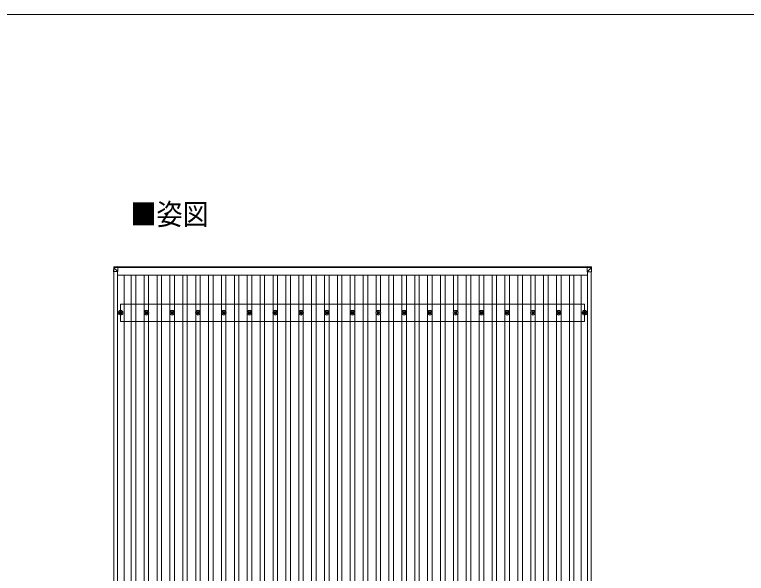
# Model space of a CAD drawing. Units: millimetres at full size, sheet at 1:50; details may follow other scales. Extents: x -14053 to 14053, y -9700 to 9700.
# Drawn here: x -8375 to -2697, y 5366 to 9700 of the extents above; entities that cross this region are included whole.
import ezdxf
from ezdxf.enums import TextEntityAlignment as Align

# ---------------------------------------------------------------- set-up
doc = ezdxf.new("R2010")
doc.units = ezdxf.units.MM
doc.header["$LTSCALE"] = 50
doc.layers.add('1-0', color=5, linetype='Continuous', lineweight=5)
doc.layers.add('F-0', color=7, linetype='Continuous', lineweight=9)
doc.styles.add('ＭＳ ゴシック', font='')
doc.styles.get('ＭＳ ゴシック').set_extended_font_data('MS Gothic')

msp = doc.modelspace()

# ---------------------------------------------------------------- linework, layer by layer
at = {"layer": '1-0', "color": 6, "lineweight": 9}
for p, q in [((-7608.33, 7705.84), (-7606.47, 7736.38)), ((-7606.47, 7736.38), (-7606.47, 7741.14)), ((-7604.57, 7736.19), (-7606.44, 7705.78)), ((-7574.03, 7744.94), (-7604.59, 7743.01)), ((-7574.03, 7744.94), (-7604.59, 7743.01)), ((-7604.59, 7743.01), (-7604.59, 7743.01)), ((-7604.59, 7743.01), (-7604.59, 7738.25)), ((-7604.59, 7738.25), (-7574.03, 7740.12)), ((-7604.48, 7736.2), (-7604.57, 7736.19)), ((-7574.03, 7738.16), (-7604.52, 7736.29)), ((-7574.03, 7706.37), (-7604.48, 7736.85)), ((-7574.03, 7744.94), (-7574.03, 7740.12)), ((-7574.03, 7740.12), (-7574.03, 7738.16)), ((-7574.03, 7738.81), (-7574.03, 7706.37)), ((-3931.82, 7744.94), (-3901.26, 7743.01)), ((-3931.82, 7744.94), (-3931.82, 7740.13)), ((-3931.82, 7744.94), (-3901.26, 7743.01)), ((-3931.82, 7740.13), (-3931.82, 7738.16)), ((-3901.26, 7738.25), (-3931.82, 7740.13)), ((-3931.82, 7738.16), (-3931.82, 7705.72)), ((-3931.82, 7738.16), (-3901.33, 7736.29)), ((-3931.82, 7705.72), (-3901.38, 7736.2)), ((-3901.38, 7736.2), (-3901.28, 7736.19)), ((-3901.28, 7736.19), (-3899.42, 7705.78)), ((-3901.26, 7743.01), (-3901.26, 7743.01)), ((-3901.26, 7743.01), (-3901.26, 7738.25)), ((-3899.39, 7736.38), (-3899.39, 7741.14)), ((-3897.52, 7705.84), (-3899.39, 7736.38)), ((-7606.44, 7706.43), (-7574.03, 7706.37)), ((-3899.42, 7705.78), (-3931.82, 7705.72))]:
    msp.add_line(p, q, dxfattribs=at)
at = {"layer": '1-0', "color": 2, "lineweight": 9}
for p, q in [((-7574.03, 7742.61), (-3931.82, 7742.61)), ((-3931.82, 7738.01), (-7574.03, 7738.01)), ((-7604.51, 1065.72), (-7604.51, 7706.43)), ((-7575.51, 1065.67), (-7575.51, 7706.38)), ((-7575.51, 7679.18), (-3929.51, 7679.18)), ((-3929.51, 1065.67), (-3929.51, 7705.73)), ((-3900.51, 1070.56), (-3900.51, 7705.78)), ((-3952.51, 7453.99), (-7552.51, 7453.99)), ((-7552.51, 7319.99), (-7552.51, 7453.99)), ((-3952.51, 7319.99), (-3952.51, 7453.99)), ((-3952.51, 7319.99), (-7552.51, 7319.99))]:
    msp.add_line(p, q, dxfattribs=at)
at = {"layer": '1-0', "color": 134, "lineweight": 9}
for p, q in [((-7526.01, 1090.41), (-7526.01, 7679.18)), ((-7470.01, 1090.41), (-7470.01, 7679.18)), ((-7435.01, 1090.41), (-7435.01, 7679.18)), ((-7370.01, 7392.17), (-7370.01, 7679.18)), ((-7335.01, 7392.17), (-7335.01, 7679.18)), ((-7270.01, 1090.41), (-7270.01, 7679.18)), ((-7235.01, 1090.41), (-7235.01, 7679.18)), ((-7170.01, 7392.17), (-7170.01, 7679.18)), ((-7135.01, 7392.17), (-7135.01, 7679.18)), ((-7070.01, 1090.41), (-7070.01, 7679.18)), ((-7035.01, 1090.41), (-7035.01, 7679.18)), ((-6970.01, 7392.17), (-6970.01, 7679.18)), ((-6935.01, 7392.17), (-6935.01, 7679.18)), ((-6870.01, 1090.41), (-6870.01, 7679.18)), ((-6835.01, 1090.41), (-6835.01, 7679.18)), ((-6770.01, 7392.17), (-6770.01, 7679.18)), ((-6735.01, 7392.17), (-6735.01, 7679.18)), ((-6670.01, 1090.41), (-6670.01, 7679.18)), ((-6635.01, 1090.41), (-6635.01, 7679.18)), ((-6570.01, 7392.17), (-6570.01, 7679.18)), ((-6570.01, 7392.17), (-6570.01, 7679.18)), ((-6535.01, 7392.17), (-6535.01, 7679.18)), ((-6535.01, 7392.17), (-6535.01, 7679.18)), ((-6470.01, 1090.41), (-6470.01, 7679.18)), ((-6470.01, 1090.41), (-6470.01, 7679.18)), ((-6435.01, 1090.41), (-6435.01, 7679.18)), ((-6435.01, 1090.41), (-6435.01, 7679.18)), ((-6370.01, 7392.17), (-6370.01, 7679.18)), ((-6335.01, 7392.17), (-6335.01, 7679.18)), ((-6270.01, 1090.41), (-6270.01, 7679.18)), ((-6235.01, 1090.41), (-6235.01, 7679.18)), ((-6170.01, 7392.17), (-6170.01, 7679.18)), ((-6135.01, 7392.17), (-6135.01, 7679.18)), ((-6070.01, 1090.41), (-6070.01, 7679.18)), ((-6035.01, 1090.41), (-6035.01, 7679.18)), ((-5970.01, 7392.17), (-5970.01, 7679.18)), ((-5935.01, 7392.17), (-5935.01, 7679.18)), ((-5870.01, 1090.41), (-5870.01, 7679.18)), ((-5835.01, 1090.41), (-5835.01, 7679.18)), ((-5770.01, 7392.17), (-5770.01, 7679.18)), ((-5735.01, 7392.17), (-5735.01, 7679.18)), ((-5670.01, 1090.41), (-5670.01, 7679.18)), ((-5635.01, 1090.41), (-5635.01, 7679.18)), ((-5570.01, 7392.17), (-5570.01, 7679.18)), ((-5535.01, 7392.17), (-5535.01, 7679.18)), ((-5470.01, 1090.41), (-5470.01, 7679.18)), ((-5435.01, 1090.41), (-5435.01, 7679.18)), ((-5370.01, 7392.17), (-5370.01, 7679.18)), ((-5335.01, 7392.17), (-5335.01, 7679.18)), ((-5270.01, 1090.41), (-5270.01, 7679.18)), ((-5235.01, 1090.41), (-5235.01, 7679.18)), ((-5170.01, 7392.17), (-5170.01, 7679.18)), ((-5135.01, 7392.17), (-5135.01, 7679.18)), ((-5070.01, 1090.41), (-5070.01, 7679.18)), ((-5035.01, 1090.41), (-5035.01, 7679.18)), ((-4970.01, 7392.17), (-4970.01, 7679.18)), ((-4935.01, 7392.17), (-4935.01, 7679.18)), ((-4870.01, 1090.41), (-4870.01, 7679.18)), ((-4835.01, 1090.41), (-4835.01, 7679.18)), ((-4770.01, 7392.17), (-4770.01, 7679.18)), ((-4735.01, 7392.17), (-4735.01, 7679.18)), ((-4670.01, 1090.41), (-4670.01, 7679.18)), ((-4635.01, 1090.41), (-4635.01, 7679.18)), ((-4570.01, 7392.17), (-4570.01, 7679.18)), ((-4535.01, 7392.17), (-4535.01, 7679.18)), ((-4470.01, 1090.41), (-4470.01, 7679.18)), ((-4435.01, 1090.41), (-4435.01, 7679.18)), ((-4370.01, 7392.17), (-4370.01, 7679.18)), ((-4335.01, 7392.17), (-4335.01, 7679.18)), ((-4270.01, 1090.41), (-4270.01, 7679.18)), ((-4235.01, 1090.41), (-4235.01, 7679.18)), ((-4170.01, 7392.17), (-4170.01, 7679.18)), ((-4135.01, 7392.17), (-4135.01, 7679.18)), ((-4070.01, 1090.41), (-4070.01, 7679.18)), ((-4035.01, 1090.41), (-4035.01, 7679.18)), ((-3979.01, 1090.41), (-3979.01, 7679.18)), ((-7370.01, 4392.17), (-7370.01, 7381.82)), ((-7335.01, 4392.17), (-7335.01, 7381.82)), ((-7170.01, 4392.17), (-7170.01, 7381.82)), ((-7135.01, 4392.17), (-7135.01, 7381.82)), ((-6970.01, 4392.17), (-6970.01, 7381.82)), ((-6935.01, 4392.17), (-6935.01, 7381.82)), ((-6770.01, 4392.17), (-6770.01, 7381.82)), ((-6735.01, 4392.17), (-6735.01, 7381.82)), ((-6570.01, 4392.17), (-6570.01, 7381.82)), ((-6570.01, 4392.17), (-6570.01, 7381.82)), ((-6535.01, 4392.17), (-6535.01, 7381.82)), ((-6535.01, 4392.17), (-6535.01, 7381.82)), ((-6370.01, 4392.17), (-6370.01, 7381.82)), ((-6335.01, 4392.17), (-6335.01, 7381.82)), ((-6170.01, 4392.17), (-6170.01, 7381.82)), ((-6135.01, 4392.17), (-6135.01, 7381.82)), ((-5970.01, 4392.17), (-5970.01, 7381.82)), ((-5935.01, 4392.17), (-5935.01, 7381.82)), ((-5770.01, 4392.17), (-5770.01, 7381.82)), ((-5735.01, 4392.17), (-5735.01, 7381.82)), ((-5570.01, 4392.17), (-5570.01, 7381.82)), ((-5535.01, 4392.17), (-5535.01, 7381.82)), ((-5370.01, 4392.17), (-5370.01, 7381.82)), ((-5335.01, 4392.17), (-5335.01, 7381.82)), ((-5170.01, 4392.17), (-5170.01, 7381.82)), ((-5135.01, 4392.17), (-5135.01, 7381.82)), ((-4970.01, 4392.17), (-4970.01, 7381.82)), ((-4935.01, 4392.17), (-4935.01, 7381.82)), ((-4770.01, 4392.17), (-4770.01, 7381.82)), ((-4735.01, 4392.17), (-4735.01, 7381.82)), ((-4570.01, 4392.17), (-4570.01, 7381.82)), ((-4535.01, 4392.17), (-4535.01, 7381.82)), ((-4370.01, 4392.17), (-4370.01, 7381.82)), ((-4335.01, 4392.17), (-4335.01, 7381.82)), ((-4170.01, 4392.17), (-4170.01, 7381.82)), ((-4135.01, 4392.17), (-4135.01, 7381.82))]:
    msp.add_line(p, q, dxfattribs=at)
at = {"layer": '1-0'}
for p, q in [((-7562.51, 7388.74), (-7558.09, 7388.74)), ((-7562.51, 7385.24), (-7558.09, 7385.24)), ((-7554.26, 7396.99), (-7554.26, 7392.58)), ((-7550.76, 7396.99), (-7550.76, 7392.58)), ((-7546.93, 7388.74), (-7542.51, 7388.74)), ((-7546.93, 7385.24), (-7542.51, 7385.24)), ((-7362.51, 7388.74), (-7358.09, 7388.74)), ((-7362.51, 7385.24), (-7358.09, 7385.24)), ((-7354.26, 7396.99), (-7354.26, 7392.58)), ((-7350.76, 7396.99), (-7350.76, 7392.58)), ((-7346.93, 7388.74), (-7342.51, 7388.74)), ((-7346.93, 7385.24), (-7342.51, 7385.24)), ((-7162.51, 7388.74), (-7158.09, 7388.74)), ((-7162.51, 7385.24), (-7158.09, 7385.24)), ((-7154.26, 7396.99), (-7154.26, 7392.58)), ((-7150.76, 7396.99), (-7150.76, 7392.58)), ((-7146.93, 7388.74), (-7142.51, 7388.74)), ((-7146.93, 7385.24), (-7142.51, 7385.24)), ((-6962.51, 7388.74), (-6958.09, 7388.74)), ((-6962.51, 7385.24), (-6958.09, 7385.24)), ((-6954.26, 7396.99), (-6954.26, 7392.58)), ((-6950.76, 7396.99), (-6950.76, 7392.58)), ((-6946.93, 7388.74), (-6942.51, 7388.74)), ((-6946.93, 7385.24), (-6942.51, 7385.24)), ((-6762.51, 7388.74), (-6758.09, 7388.74)), ((-6762.51, 7385.24), (-6758.09, 7385.24)), ((-6754.26, 7396.99), (-6754.26, 7392.58)), ((-6750.76, 7396.99), (-6750.76, 7392.58)), ((-6746.93, 7388.74), (-6742.51, 7388.74)), ((-6746.93, 7385.24), (-6742.51, 7385.24)), ((-6562.51, 7388.74), (-6558.09, 7388.74)), ((-6562.51, 7388.74), (-6558.09, 7388.74)), ((-6562.51, 7385.24), (-6558.09, 7385.24)), ((-6562.51, 7385.24), (-6558.09, 7385.24)), ((-6554.26, 7396.99), (-6554.26, 7392.58)), ((-6554.26, 7396.99), (-6554.26, 7392.58)), ((-6550.76, 7396.99), (-6550.76, 7392.58)), ((-6550.76, 7396.99), (-6550.76, 7392.58)), ((-6546.93, 7388.74), (-6542.51, 7388.74)), ((-6546.93, 7388.74), (-6542.51, 7388.74)), ((-6546.93, 7385.24), (-6542.51, 7385.24)), ((-6546.93, 7385.24), (-6542.51, 7385.24)), ((-6362.51, 7388.74), (-6358.09, 7388.74)), ((-6362.51, 7385.24), (-6358.09, 7385.24)), ((-6354.26, 7396.99), (-6354.26, 7392.58)), ((-6350.76, 7396.99), (-6350.76, 7392.58)), ((-6346.93, 7388.74), (-6342.51, 7388.74)), ((-6346.93, 7385.24), (-6342.51, 7385.24)), ((-6162.51, 7388.74), (-6158.09, 7388.74)), ((-6162.51, 7385.24), (-6158.09, 7385.24)), ((-6154.26, 7396.99), (-6154.26, 7392.58)), ((-6150.76, 7396.99), (-6150.76, 7392.58)), ((-6146.93, 7388.74), (-6142.51, 7388.74)), ((-6146.93, 7385.24), (-6142.51, 7385.24)), ((-5962.51, 7388.74), (-5958.09, 7388.74)), ((-5962.51, 7385.24), (-5958.09, 7385.24)), ((-5954.26, 7396.99), (-5954.26, 7392.58)), ((-5950.76, 7396.99), (-5950.76, 7392.58)), ((-5946.93, 7388.74), (-5942.51, 7388.74)), ((-5946.93, 7385.24), (-5942.51, 7385.24)), ((-5762.51, 7388.74), (-5758.09, 7388.74)), ((-5762.51, 7385.24), (-5758.09, 7385.24)), ((-5754.26, 7396.99), (-5754.26, 7392.58)), ((-5750.76, 7396.99), (-5750.76, 7392.58)), ((-5746.93, 7388.74), (-5742.51, 7388.74)), ((-5746.93, 7385.24), (-5742.51, 7385.24)), ((-5562.51, 7388.74), (-5558.09, 7388.74)), ((-5562.51, 7385.24), (-5558.09, 7385.24)), ((-5554.26, 7396.99), (-5554.26, 7392.58)), ((-5550.76, 7396.99), (-5550.76, 7392.58)), ((-5546.93, 7388.74), (-5542.51, 7388.74)), ((-5546.93, 7385.24), (-5542.51, 7385.24)), ((-5362.51, 7388.74), (-5358.09, 7388.74)), ((-5362.51, 7385.24), (-5358.09, 7385.24)), ((-5354.26, 7396.99), (-5354.26, 7392.58)), ((-5350.76, 7396.99), (-5350.76, 7392.58)), ((-5346.93, 7388.74), (-5342.51, 7388.74)), ((-5346.93, 7385.24), (-5342.51, 7385.24)), ((-5162.51, 7388.74), (-5158.09, 7388.74)), ((-5162.51, 7385.24), (-5158.09, 7385.24)), ((-5154.26, 7396.99), (-5154.26, 7392.58)), ((-5150.76, 7396.99), (-5150.76, 7392.58)), ((-5146.93, 7388.74), (-5142.51, 7388.74)), ((-5146.93, 7385.24), (-5142.51, 7385.24)), ((-4962.51, 7388.74), (-4958.09, 7388.74)), ((-4962.51, 7385.24), (-4958.09, 7385.24)), ((-4954.26, 7396.99), (-4954.26, 7392.58)), ((-4950.76, 7396.99), (-4950.76, 7392.58)), ((-4946.93, 7388.74), (-4942.51, 7388.74)), ((-4946.93, 7385.24), (-4942.51, 7385.24)), ((-4762.51, 7388.74), (-4758.09, 7388.74)), ((-4762.51, 7385.24), (-4758.09, 7385.24)), ((-4754.26, 7396.99), (-4754.26, 7392.58)), ((-4750.76, 7396.99), (-4750.76, 7392.58)), ((-4746.93, 7388.74), (-4742.51, 7388.74)), ((-4746.93, 7385.24), (-4742.51, 7385.24)), ((-4562.51, 7388.74), (-4558.09, 7388.74)), ((-4562.51, 7385.24), (-4558.09, 7385.24)), ((-4554.26, 7396.99), (-4554.26, 7392.58)), ((-4550.76, 7396.99), (-4550.76, 7392.58)), ((-4546.93, 7388.74), (-4542.51, 7388.74)), ((-4546.93, 7385.24), (-4542.51, 7385.24)), ((-4362.51, 7388.74), (-4358.09, 7388.74)), ((-4362.51, 7385.24), (-4358.09, 7385.24)), ((-4354.26, 7396.99), (-4354.26, 7392.58)), ((-4350.76, 7396.99), (-4350.76, 7392.58)), ((-4346.93, 7388.74), (-4342.51, 7388.74)), ((-4346.93, 7385.24), (-4342.51, 7385.24)), ((-4162.51, 7388.74), (-4158.09, 7388.74)), ((-4162.51, 7385.24), (-4158.09, 7385.24)), ((-4154.26, 7396.99), (-4154.26, 7392.58)), ((-4150.76, 7396.99), (-4150.76, 7392.58)), ((-4146.93, 7388.74), (-4142.51, 7388.74)), ((-4146.93, 7385.24), (-4142.51, 7385.24)), ((-3962.51, 7388.74), (-3958.09, 7388.74)), ((-3962.51, 7385.24), (-3958.09, 7385.24)), ((-3954.26, 7396.99), (-3954.26, 7392.58)), ((-3950.76, 7396.99), (-3950.76, 7392.58)), ((-3946.93, 7388.74), (-3942.51, 7388.74)), ((-3946.93, 7385.24), (-3942.51, 7385.24)), ((-7554.26, 7381.41), (-7554.26, 7377)), ((-7550.76, 7381.41), (-7550.76, 7377)), ((-7354.26, 7381.41), (-7354.26, 7377)), ((-7350.76, 7381.41), (-7350.76, 7377)), ((-7154.26, 7381.41), (-7154.26, 7377)), ((-7150.76, 7381.41), (-7150.76, 7377)), ((-6954.26, 7381.41), (-6954.26, 7377)), ((-6950.76, 7381.41), (-6950.76, 7377)), ((-6754.26, 7381.41), (-6754.26, 7377)), ((-6750.76, 7381.41), (-6750.76, 7377)), ((-6554.26, 7381.41), (-6554.26, 7377)), ((-6554.26, 7381.41), (-6554.26, 7377)), ((-6550.76, 7381.41), (-6550.76, 7377)), ((-6550.76, 7381.41), (-6550.76, 7377)), ((-6354.26, 7381.41), (-6354.26, 7377)), ((-6350.76, 7381.41), (-6350.76, 7377)), ((-6154.26, 7381.41), (-6154.26, 7377)), ((-6150.76, 7381.41), (-6150.76, 7377)), ((-5954.26, 7381.41), (-5954.26, 7377)), ((-5950.76, 7381.41), (-5950.76, 7377)), ((-5754.26, 7381.41), (-5754.26, 7377)), ((-5750.76, 7381.41), (-5750.76, 7377)), ((-5554.26, 7381.41), (-5554.26, 7377)), ((-5550.76, 7381.41), (-5550.76, 7377)), ((-5354.26, 7381.41), (-5354.26, 7377)), ((-5350.76, 7381.41), (-5350.76, 7377)), ((-5154.26, 7381.41), (-5154.26, 7377)), ((-5150.76, 7381.41), (-5150.76, 7377)), ((-4954.26, 7381.41), (-4954.26, 7377)), ((-4950.76, 7381.41), (-4950.76, 7377)), ((-4754.26, 7381.41), (-4754.26, 7377)), ((-4750.76, 7381.41), (-4750.76, 7377)), ((-4554.26, 7381.41), (-4554.26, 7377)), ((-4550.76, 7381.41), (-4550.76, 7377)), ((-4354.26, 7381.41), (-4354.26, 7377)), ((-4350.76, 7381.41), (-4350.76, 7377)), ((-4154.26, 7381.41), (-4154.26, 7377)), ((-4150.76, 7381.41), (-4150.76, 7377)), ((-3954.26, 7381.41), (-3954.26, 7377)), ((-3950.76, 7381.41), (-3950.76, 7377))]:
    msp.add_line(p, q, dxfattribs=at)
at = {"layer": '1-0', "color": 6, "lineweight": 9}
for points in [[(-7606.47, 7741.14), (-7608.33, 7710.66), (-7608.33, 7705.84)], [(-3899.39, 7741.14), (-3897.52, 7710.66), (-3897.52, 7705.84)]]:
    msp.add_lwpolyline(points, dxfattribs=at)
at = {"layer": '1-0'}
for centre, radius in [((-7552.51, 7386.99), 18.25), ((-7552.51, 7386.99), 10.15), ((-7552.51, 7386.99), 5.85), ((-7552.51, 7386.99), 5.25), ((-7352.51, 7386.99), 18.25), ((-7352.51, 7386.99), 10.15), ((-7352.51, 7386.99), 5.85), ((-7352.51, 7386.99), 5.25), ((-7152.51, 7386.99), 18.25), ((-7152.51, 7386.99), 10.15), ((-7152.51, 7386.99), 5.85), ((-7152.51, 7386.99), 5.25), ((-6952.51, 7386.99), 18.25), ((-6952.51, 7386.99), 10.15), ((-6952.51, 7386.99), 5.85), ((-6952.51, 7386.99), 5.25), ((-6752.51, 7386.99), 18.25), ((-6752.51, 7386.99), 10.15), ((-6752.51, 7386.99), 5.85), ((-6752.51, 7386.99), 5.25), ((-6552.51, 7386.99), 18.25), ((-6552.51, 7386.99), 18.25), ((-6552.51, 7386.99), 10.15), ((-6552.51, 7386.99), 10.15), ((-6552.51, 7386.99), 5.85), ((-6552.51, 7386.99), 5.85), ((-6552.51, 7386.99), 5.25), ((-6552.51, 7386.99), 5.25), ((-6352.51, 7386.99), 18.25), ((-6352.51, 7386.99), 10.15), ((-6352.51, 7386.99), 5.85), ((-6352.51, 7386.99), 5.25), ((-6152.51, 7386.99), 18.25), ((-6152.51, 7386.99), 10.15), ((-6152.51, 7386.99), 5.85), ((-6152.51, 7386.99), 5.25), ((-5952.51, 7386.99), 18.25), ((-5952.51, 7386.99), 10.15), ((-5952.51, 7386.99), 5.85), ((-5952.51, 7386.99), 5.25), ((-5752.51, 7386.99), 18.25), ((-5752.51, 7386.99), 10.15), ((-5752.51, 7386.99), 5.85), ((-5752.51, 7386.99), 5.25), ((-5552.51, 7386.99), 18.25), ((-5552.51, 7386.99), 10.15), ((-5552.51, 7386.99), 5.85), ((-5552.51, 7386.99), 5.25), ((-5352.51, 7386.99), 18.25), ((-5352.51, 7386.99), 10.15), ((-5352.51, 7386.99), 5.85), ((-5352.51, 7386.99), 5.25), ((-5152.51, 7386.99), 18.25), ((-5152.51, 7386.99), 10.15), ((-5152.51, 7386.99), 5.85), ((-5152.51, 7386.99), 5.25), ((-4952.51, 7386.99), 18.25), ((-4952.51, 7386.99), 10.15), ((-4952.51, 7386.99), 5.85), ((-4952.51, 7386.99), 5.25), ((-4752.51, 7386.99), 18.25), ((-4752.51, 7386.99), 10.15), ((-4752.51, 7386.99), 5.85), ((-4752.51, 7386.99), 5.25), ((-4552.51, 7386.99), 18.25), ((-4552.51, 7386.99), 10.15), ((-4552.51, 7386.99), 5.85), ((-4552.51, 7386.99), 5.25), ((-4352.51, 7386.99), 18.25), ((-4352.51, 7386.99), 10.15), ((-4352.51, 7386.99), 5.85), ((-4352.51, 7386.99), 5.25), ((-4152.51, 7386.99), 18.25), ((-4152.51, 7386.99), 10.15), ((-4152.51, 7386.99), 5.85), ((-4152.51, 7386.99), 5.25), ((-3952.51, 7386.99), 18.25), ((-3952.51, 7386.99), 10.15), ((-3952.51, 7386.99), 5.85), ((-3952.51, 7386.99), 5.25)]:
    msp.add_circle(centre, radius, dxfattribs=at)
at = {"layer": '1-0', "color": 6, "lineweight": 9}
for centre, radius, start, end in [((-7604.47, 7736.26), 2, 93.48408, 176.48407), ((-7604.24, 7749.11), 12.92, 260.08679, 268.52577), ((-7594.21, 7737.31), 10.42, 174.80664, 186.16183), ((-3911.64, 7737.31), 10.42, 353.83817, 5.19336), ((-3901.61, 7749.11), 12.92, 271.47423, 279.91321), ((-3901.38, 7736.26), 2, 3.51593, 86.51592)]:
    msp.add_arc(centre, radius, start, end, dxfattribs=at)
for centre, major_axis, ratio, start_param, end_param in [((-7604.47, 7741.02), (-1.92, -0.56), 0.998105, 4.4898734, 5.9384966), ((-7604.47, 7736.26), (-0.12, 2), 0.02656, 0.0332981, 1.5518323), ((-7568.46, 7738.4), (-36.07, -2.1), 0.055348, 0.0000815, 0.0491486), ((-3937.4, 7738.4), (36.07, -2.1), 0.055348, 6.2340367, 6.2831038), ((-3901.38, 7736.26), (0.12, 2), 0.02656, 4.731353, 6.2498872), ((-3901.38, 7741.02), (1.92, -0.56), 0.998105, 0.3446887, 1.793312), ((-7606.33, 7705.84), (-2, 0), 0.033268, 0.0000002, 1.5185344), ((-3899.52, 7705.84), (2, 0), 0.033268, 4.7646509, 6.2831851)]:
    msp.add_ellipse(centre, major_axis=major_axis, ratio=ratio, start_param=start_param, end_param=end_param, dxfattribs=at)
at = {"layer": 'F-0', "color": 5, "lineweight": 5}
msp.add_line((-14053.43, 9700), (13346.57, 9700), dxfattribs=at)

# ---------------------------------------------------------------- texts
at = {"layer": '1-0', "color": 7, "style": 'ＭＳ ゴシック', "width": 0.9}
msp.add_text('■姿図', height=165, dxfattribs=at).set_placement((-7476.67, 8019.54), align=Align.BOTTOM_LEFT)

doc.saveas('drawing.dxf')
